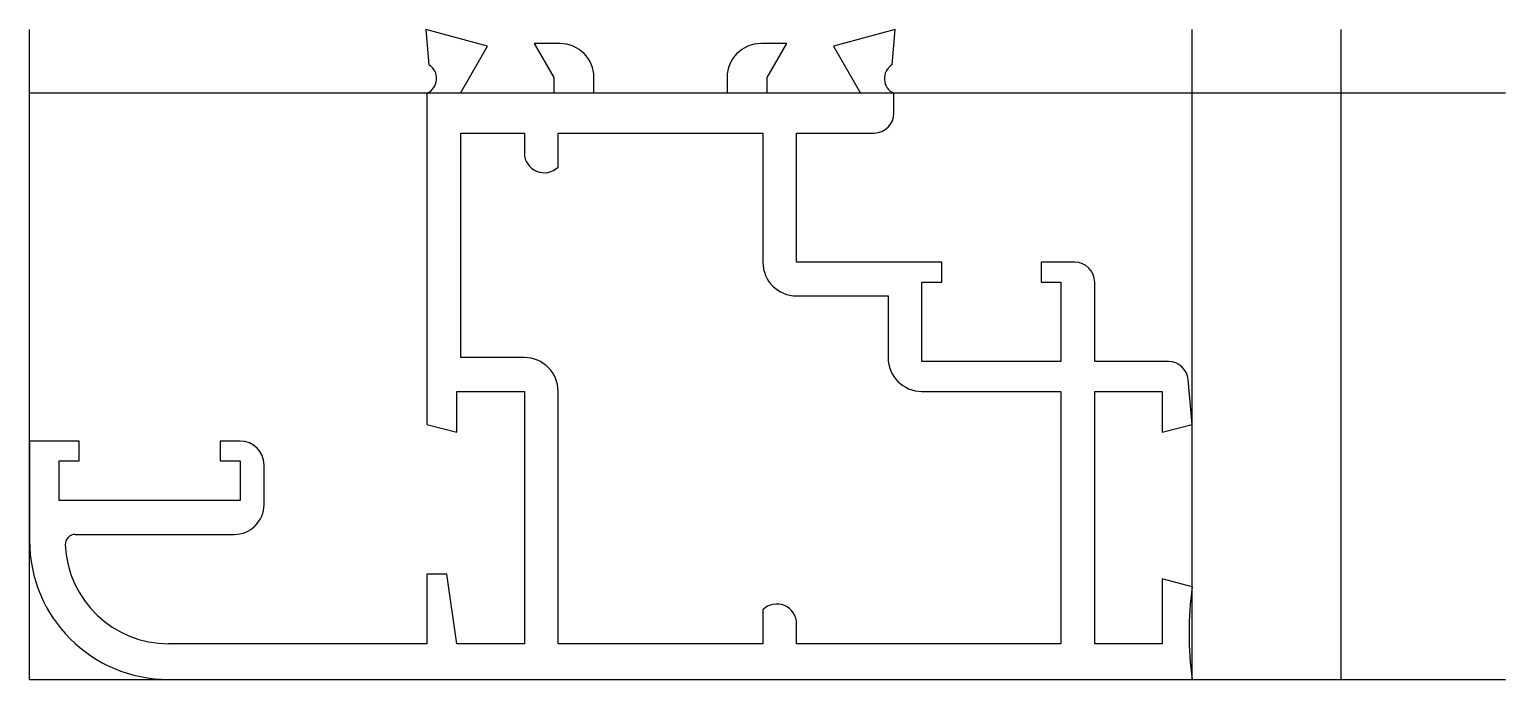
# Model space of a CAD drawing. Extents: x 0 to 74.3, y 0 to 32.7.
import ezdxf

# ---------------------------------------------------------------- set-up
doc = ezdxf.new("R2010")
doc.units = 0
doc.layers.get('0').update_dxf_attribs({"linetype": 'CONTINUOUS'})

msp = doc.modelspace()

# ---------------------------------------------------------------- linework, layer by layer
at = {"linetype": 'CONTINUOUS'}
for p, q in [((0, 0), (0, 32.71)), ((23.05, 31.88), (19.94, 32.71)), ((19.94, 32.71), (20.1, 30.93)), ((43.56, 32.71), (40.45, 31.88)), ((43.4, 30.93), (43.56, 32.71)), ((58.5, 0), (58.5, 32.71)), ((66, 0), (66, 32.71)), ((26.7, 32), (25.4, 32)), ((25.4, 32), (26.38, 30.3)), ((38.1, 32), (36.8, 32)), ((37.12, 30.3), (38.1, 32)), ((21.68, 29.5), (23.05, 31.88)), ((40.45, 31.88), (41.82, 29.5)), ((26.38, 30.3), (26.38, 29.5)), ((28.4, 29.5), (28.4, 30.3)), ((35.1, 30.3), (35.1, 29.5)), ((37.12, 29.5), (37.12, 30.3)), ((74.27, 29.5), (0, 29.5)), ((20, 29.5), (20, 12.84)), ((26.38, 29.5), (21.68, 29.5)), ((35.1, 29.5), (28.4, 29.5)), ((41.82, 29.5), (37.12, 29.5)), ((43.5, 28.5), (43.5, 29.5)), ((21.7, 16.2), (21.7, 27.5)), ((21.7, 27.5), (24.9, 27.5)), ((24.9, 27.5), (24.9, 26.5)), ((26.6, 25.79), (26.6, 27.5)), ((26.6, 27.5), (36.9, 27.5)), ((36.9, 27.5), (36.9, 21)), ((38.6, 21), (38.6, 27.5)), ((38.6, 27.5), (42.5, 27.5)), ((45.9, 21), (38.6, 21)), ((45.9, 20), (45.9, 21)), ((52.6, 21), (50.9, 21)), ((50.9, 21), (50.9, 20)), ((44.9, 16), (44.9, 20)), ((44.9, 20), (45.9, 20)), ((50.9, 20), (51.9, 20)), ((51.9, 20), (51.9, 16)), ((53.6, 16), (53.6, 20)), ((38.6, 19.3), (43.2, 19.3)), ((43.2, 19.3), (43.2, 16.2)), ((24.9, 16.2), (21.7, 16.2)), ((51.9, 16), (44.9, 16)), ((57.31, 16), (53.6, 16)), ((58.5, 12.84), (58.3, 15.09)), ((21.5, 12.44), (21.5, 14.5)), ((21.5, 14.5), (24.9, 14.5)), ((24.9, 14.5), (24.9, 1.8)), ((26.6, 1.8), (26.6, 14.5)), ((44.9, 14.5), (51.9, 14.5)), ((51.9, 14.5), (51.9, 1.8)), ((53.6, 1.8), (53.6, 14.5)), ((53.6, 14.5), (57, 14.5)), ((57, 14.5), (57, 12.44)), ((20, 12.84), (21.5, 12.44)), ((57, 12.44), (58.5, 12.84)), ((0, 12), (0, 7)), ((2.5, 12), (0, 12)), ((2.5, 11), (2.5, 12)), ((10.6, 12), (9.6, 12)), ((9.6, 12), (9.6, 11)), ((1.5, 9), (1.5, 11)), ((1.5, 11), (2.5, 11)), ((9.6, 11), (10.6, 11)), ((10.6, 11), (10.6, 9)), ((11.8, 8.8), (11.8, 10.8)), ((10.6, 9), (1.5, 9)), ((2.3, 7.3), (10.3, 7.3)), ((21, 5.3), (20, 5.3)), ((20, 5.3), (20, 1.8)), ((21.5, 1.8), (21, 5.3)), ((58.5, 4.66), (57, 5.06)), ((57, 5.06), (57, 1.8)), ((36.9, 3.51), (36.9, 1.8)), ((38.6, 1.8), (38.6, 2.8)), ((20, 1.8), (7, 1.8)), ((24.9, 1.8), (21.5, 1.8)), ((36.9, 1.8), (26.6, 1.8)), ((51.9, 1.8), (38.6, 1.8)), ((57, 1.8), (53.6, 1.8)), ((0, 0), (74.27, 0)), ((7, 0), (58.5, 0))]:
    msp.add_line(p, q, dxfattribs=at)
for centre, radius, start, end in [((26.7, 30.3), 1.7, 0, 90), ((36.8, 30.3), 1.7, 90, 180), ((19.674, 30.241), 0.81, 293.76407, 58.23556), ((43.826, 30.241), 0.81, 121.76444, 246.23593), ((42.5, 28.5), 1, 270, 0), ((25.9, 26.504), 1, 180.23689, 314.42769), ((38.6, 21), 1.7, 180, 270), ((52.6, 20), 1, 0, 90), ((24.9, 14.5), 1.7, 0, 90), ((44.9, 16.2), 1.7, 180, 270), ((57.304, 15), 1, 5.16259, 89.65947), ((10.6, 10.8), 1.2, 0, 90), ((10.3, 8.8), 1.5, 270, 0), ((7, 7), 7, 180, 270), ((2.3, 6.8), 0.5, 89.95414, 182.29246), ((6.995, 7), 5.2, 182.42475, 270.0513), ((76.51, 2.33), 18.16, 172.6284, 187.3716), ((37.6, 2.796), 1, 0.23689, 134.42769)]:
    msp.add_arc(centre, radius, start, end, dxfattribs=at)

doc.saveas('drawing.dxf')
